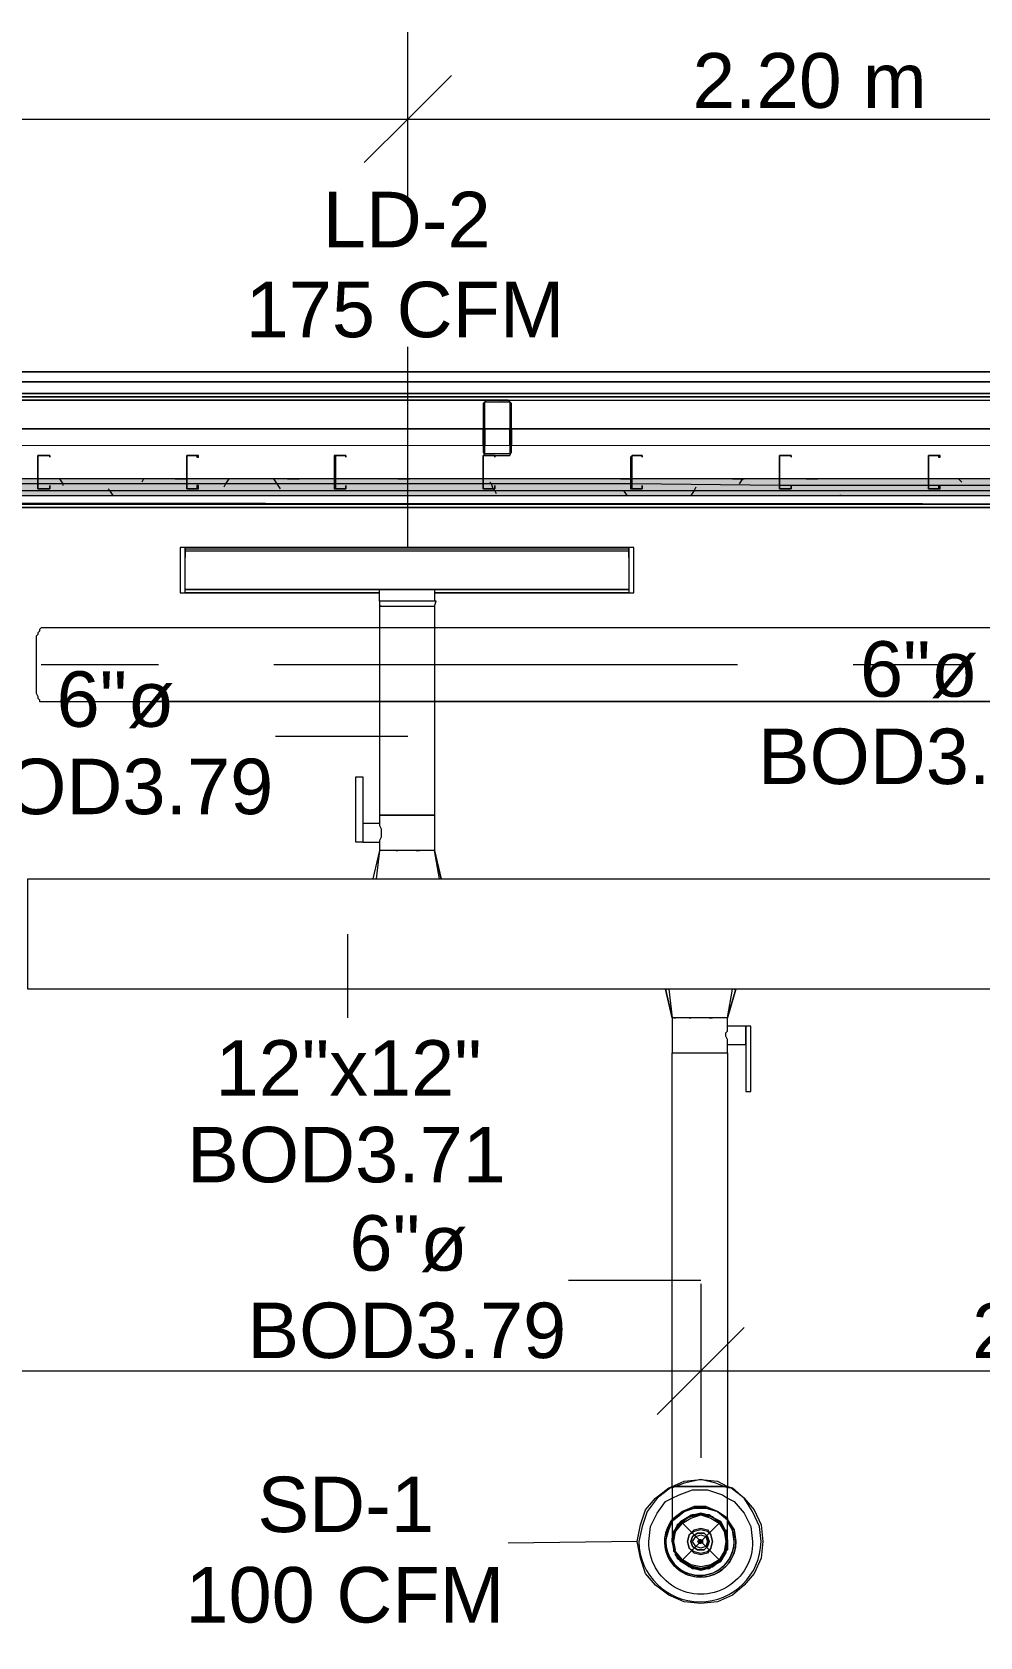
# Model space of a CAD drawing. Header units: metres. Extents: x -2 to 237, y -8 to 52.
# Drawn here: x 10.204 to 12.801, y 44.172 to 48.57 of the extents above; entities that cross this region are included whole.
import ezdxf

# ---------------------------------------------------------------- set-up
doc = ezdxf.new("R2010")
doc.units = ezdxf.units.M
doc.layers.add('HVAC - Ductos', color=5, linetype='Continuous', lineweight=0)
doc.layers.add('PDF2_Text', color=7, linetype='Continuous', lineweight=0)
doc.layers.add('PDF2_Geometry', color=7, linetype='Continuous', lineweight=0, true_color=0xaaaaaa)
doc.layers.add('PDF2_Solid Fills', color=7, linetype='Continuous', lineweight=0, true_color=0xffffff)
doc.styles.add('PDF Helvetica', font='')
doc.styles.get('PDF Helvetica').set_extended_font_data('Helvetica')

msp = doc.modelspace()

# ---------------------------------------------------------------- hatches: boundary and pattern name
at = {"layer": 'PDF2_Solid Fills', "lineweight": 0, "transparency": 33554559}
h = msp.add_hatch(color=256, dxfattribs=at)
h.paths.add_polyline_path([(11.5084, 47.5567), (11.5084, 47.5612), (11.4488, 47.5612)])
h.paths.add_polyline_path([(11.4442, 47.5521), (11.4396, 47.5521), (11.4396, 47.419)])
h.paths.add_polyline_path([(11.513, 47.4099), (11.513, 47.4144), (11.4442, 47.4144)])
h.paths.add_polyline_path([(11.5175, 47.5521), (11.513, 47.5521), (11.513, 47.4144), (11.5175, 47.5514)])
h = msp.add_hatch(color=256, dxfattribs=at)
h.paths.add_polyline_path([(6.1562, 47.3319), (6.1562, 47.3457), (4.4593, 47.3457), (4.4593, 47.3319)])
h.paths.add_polyline_path([(55.7246, 47.3411), (55.7246, 47.3274), (56.4538, 47.3274), (56.4538, 47.3411)])
h.paths.add_polyline_path([(53.6929, 47.3411), (53.6929, 47.3274), (55.72, 47.3274), (55.72, 47.3411)])
h.paths.add_polyline_path([(50.8494, 47.3411), (50.8494, 47.3274), (53.6883, 47.3274), (53.6883, 47.3411)])
h.paths.add_polyline_path([(48.8177, 47.3411), (48.8177, 47.3274), (50.8448, 47.3274), (50.8448, 47.3411)])
h.paths.add_polyline_path([(45.9742, 47.3411), (45.9742, 47.3274), (48.8131, 47.3274), (48.8131, 47.3411)])
h.paths.add_polyline_path([(43.9425, 47.3411), (43.9425, 47.3274), (45.9696, 47.3274), (45.9696, 47.3411)])
h.paths.add_polyline_path([(43.1307, 47.3411), (43.1307, 47.3274), (43.9379, 47.3274), (43.9379, 47.3411)])
h.paths.add_polyline_path([(41.099, 47.3411), (41.099, 47.3274), (43.1261, 47.3274), (43.1261, 47.3411)])
h.paths.add_polyline_path([(39.0673, 47.3411), (39.0673, 47.3274), (41.0944, 47.3274), (41.0944, 47.3411)])
h.paths.add_polyline_path([(38.2555, 47.3411), (38.2555, 47.3274), (39.0627, 47.3274), (39.0627, 47.3411)])
h.paths.add_polyline_path([(36.2238, 47.3457), (36.2238, 47.3274), (38.2509, 47.3274), (38.2509, 47.3411), (36.6274, 47.3457)])
h.paths.add_polyline_path([(34.1921, 47.3457), (34.1921, 47.3274), (36.2192, 47.3274), (36.2192, 47.3457)])
h.paths.add_polyline_path([(33.3803, 47.3457), (33.3803, 47.3274), (34.1875, 47.3274), (34.1875, 47.3457)])
h.paths.add_polyline_path([(31.3486, 47.3457), (31.3486, 47.3274), (33.3757, 47.3274), (33.3757, 47.3457)])
h.paths.add_polyline_path([(30.945, 47.3457), (30.945, 47.3274), (31.344, 47.3274), (31.344, 47.3457)])
h.paths.add_polyline_path([(28.5051, 47.3457), (28.5051, 47.3274), (30.9404, 47.3274), (30.9404, 47.3457)])
h.paths.add_polyline_path([(26.4734, 47.3457), (26.4734, 47.3274), (28.5005, 47.3274), (28.5005, 47.3457)])
h.paths.add_polyline_path([(23.6299, 47.3457), (23.6299, 47.3274), (26.4688, 47.3274), (26.4688, 47.3457)])
h.paths.add_polyline_path([(21.5982, 47.3457), (21.5982, 47.3274), (23.6253, 47.3274), (23.6253, 47.3457)])
h.paths.add_polyline_path([(20.7864, 47.3457), (20.7864, 47.3274), (21.5936, 47.3274), (21.5936, 47.3457)])
h.paths.add_polyline_path([(18.7547, 47.3457), (18.7547, 47.3274), (20.7818, 47.3274), (20.7818, 47.3457)])
h.paths.add_polyline_path([(16.7229, 47.3457), (16.7229, 47.3274), (18.7501, 47.3274), (18.7501, 47.3457)])
h.paths.add_polyline_path([(15.9112, 47.3457), (15.9112, 47.3274), (16.7184, 47.3274), (16.7184, 47.3457)])
h.paths.add_polyline_path([(13.8795, 47.3457), (13.8795, 47.3274), (15.9066, 47.3274), (15.9066, 47.3457)])
h.paths.add_polyline_path([(12.2514, 47.3319), (13.8626, 47.3274), (13.8749, 47.3274), (13.8749, 47.3457), (11.8478, 47.3457), (11.8478, 47.3319)])
h.paths.add_polyline_path([(11.8432, 47.3319), (11.8432, 47.3457), (11.036, 47.3457), (11.036, 47.3319)])
h.paths.add_polyline_path([(11.0314, 47.3319), (11.0314, 47.3457), (9.0043, 47.3457), (9.0043, 47.3319)])
h.paths.add_polyline_path([(8.9997, 47.3319), (8.9997, 47.3457), (6.1608, 47.3457), (6.1608, 47.3319)])
for points in [[(4.4593, 47.3136), (56.4217, 47.3136), (56.44, 47.309), (56.4401, 47.309), (56.4401, 47.3273), (12.2514, 47.3319), (4.4593, 47.3319)], [(56.408, 47.2998), (56.4217, 47.2953), (56.4217, 47.3136), (4.4593, 47.3136), (4.4593, 47.2998)]]:
    msp.add_hatch(color=256, dxfattribs=at).paths.add_polyline_path(points)

# ---------------------------------------------------------------- linework, layer by layer
at = {"layer": 'HVAC - Ductos', "lineweight": 0}
for points in [[(11.2332, 48.0932), (11.2332, 48.3317), (11.2332, 48.5702)], [(11.3525, 48.451), (11.2332, 48.3317), (11.1139, 48.2125)], [(5.1014, 48.3317), (6.6102, 48.3317), (11.2332, 48.3317), (13.43, 48.3317), (14.5491, 48.3317), (16.2368, 48.3317), (17.9751, 48.3317), (20.3645, 48.3317), (22.5016, 48.3317), (23.7537, 48.3317), (27.1155, 48.3317), (29.4086, 48.3317), (31.7017, 48.3317), (32.9583, 48.3317), (34.4718, 48.3317), (36.1367, 48.3317), (38.6499, 48.3317)], [(11.2332, 47.1576), (11.2332, 47.708)], [(11.8386, 47.1301), (11.8386, 47.1347), (11.8386, 47.1393), (11.8386, 47.1576), (11.8386, 47.153), (10.6232, 47.153), (10.6232, 47.1576), (10.6232, 47.1393), (10.6232, 47.1347), (10.6232, 47.1301)], [(11.8386, 47.1576), (10.6232, 47.1576)], [(10.6232, 47.1347), (10.6232, 47.1393), (10.6232, 47.1439)], [(11.8386, 47.1439), (11.8386, 47.1393), (11.8386, 47.1347)], [(10.6232, 47.098), (10.6232, 47.1026)], [(10.6232, 47.0888), (10.6232, 47.0934)], [(10.6232, 47.0338), (11.1553, 47.0338), (10.6232, 47.0338), (10.6232, 47.0521), (10.6232, 47.0567), (10.6232, 47.0613)], [(11.8386, 47.0613), (11.8386, 47.0567), (11.8386, 47.0521), (11.8386, 47.0338), (11.3066, 47.0338), (11.8386, 47.0338)], [(11.8386, 47.1026), (11.8386, 47.098)], [(11.8386, 47.0934), (11.8386, 47.0888)], [(10.6232, 47.0476), (10.6232, 47.0521), (10.6232, 47.0567)], [(11.1553, 47.0109), (11.1553, 46.9971), (11.1599, 46.9971), (11.1782, 46.9971), (11.2011, 46.9971), (11.2332, 46.9971), (11.2608, 46.9971), (11.2836, 46.9971), (11.302, 46.9971), (11.3066, 46.9971), (11.3112, 47.0109), (11.302, 47.0109), (11.2882, 47.0109), (11.2608, 47.0109), (11.2332, 47.0109), (11.2011, 47.0109), (11.1782, 47.0109), (11.1599, 47.0109), (11.1553, 47.0109), (11.1553, 47.043), (11.1599, 47.043), (11.1644, 47.043), (11.1782, 47.043), (11.1919, 47.043), (11.2103, 47.043), (11.2332, 47.043), (11.2516, 47.043), (11.2699, 47.043), (11.2836, 47.043), (11.2974, 47.043), (11.3066, 47.043), (11.3066, 47.0109)], [(11.8386, 47.0567), (11.8386, 47.0521), (11.8386, 47.0476)], [(11.2653, 46.9971), (11.2699, 46.9971), (11.2836, 46.9971), (11.2974, 46.9971), (11.302, 46.9971), (11.3066, 46.9971), (11.3066, 46.4238), (11.2974, 46.4238), (11.2836, 46.4238), (11.2699, 46.4238), (11.2516, 46.4238), (11.2332, 46.4238), (11.2103, 46.4238), (11.1919, 46.4238), (11.1782, 46.4238), (11.1644, 46.4238), (11.1599, 46.4238), (11.1553, 46.4238), (11.1553, 46.4009), (11.1094, 46.4009), (11.1094, 46.3963), (11.1094, 46.3917), (11.1094, 46.3871), (11.1094, 46.3825), (11.1094, 46.3734), (11.1094, 46.3688), (11.1094, 46.3642), (11.1094, 46.3597), (11.1094, 46.3551), (11.1094, 46.3505), (11.1553, 46.3505), (11.1553, 46.3275), (11.1461, 46.2496)], [(11.1599, 46.9971), (11.1553, 46.9971), (11.1553, 46.4238), (11.1599, 46.4238), (11.1644, 46.4238), (11.1782, 46.4238), (11.1919, 46.4238), (11.2103, 46.4238), (11.2332, 46.4238), (11.2516, 46.4238), (11.2699, 46.4238), (11.2836, 46.4238), (11.2974, 46.4238), (11.3066, 46.4238), (11.3066, 46.3275), (11.302, 46.3275), (11.2974, 46.3275), (11.2836, 46.3275), (11.2699, 46.3275), (11.2516, 46.3275), (11.2332, 46.3275), (11.2103, 46.3275), (11.1919, 46.3275), (11.1782, 46.3275), (11.1644, 46.3275), (11.1599, 46.3275), (11.1553, 46.3275), (11.1369, 46.2496)], [(11.1644, 46.9971), (11.1782, 46.9971), (11.1919, 46.9971), (11.2011, 46.9971)], [(11.2057, 46.9971), (11.2103, 46.9971), (11.2332, 46.9971), (11.2516, 46.9971), (11.2562, 46.9971)], [(11.2332, 46.6394), (10.8709, 46.6394)], [(11.1553, 46.4009), (11.1553, 46.3963), (11.1599, 46.3871), (11.1599, 46.378), (11.1599, 46.3688), (11.1599, 46.3642), (11.1553, 46.3551), (11.1553, 46.3505)], [(11.1553, 46.3275), (11.1369, 46.2496), (11.1415, 46.2496), (11.1461, 46.2496), (11.1553, 46.2496)], [(11.3249, 46.2496), (11.3066, 46.3275), (11.3249, 46.2496)], [(11.3203, 46.2496), (11.3066, 46.3275)], [(11.1599, 46.2496), (11.1782, 46.2496), (11.1828, 46.2496), (11.1874, 46.2496), (11.1965, 46.2496), (11.2103, 46.2496), (11.2148, 46.2496), (11.2194, 46.2496), (11.2424, 46.2496), (11.247, 46.2496), (11.2516, 46.2496), (11.2653, 46.2496), (11.2745, 46.2496), (11.2791, 46.2496), (11.2836, 46.2496), (11.302, 46.2496)], [(11.3066, 46.2496), (11.3158, 46.2496), (11.3203, 46.2496), (11.3249, 46.2496)], [(11.0681, 46.0983), (11.0681, 45.8689)], [(11.9578, 45.9469), (11.9487, 45.9469), (11.9441, 45.9469), (11.9395, 45.9469), (11.9578, 45.8689), (11.9395, 45.9469), (11.9441, 45.9469)], [(11.9487, 45.9469), (11.9578, 45.8689)], [(12.0175, 45.9469), (12.0129, 45.9469), (11.9991, 45.9469), (11.9899, 45.9469), (11.9854, 45.9469), (11.9808, 45.9469), (11.967, 45.9469)], [(12.1047, 45.9469), (12.0909, 45.9469), (12.0817, 45.9469), (12.0771, 45.9469), (12.0679, 45.9469), (12.0541, 45.9469), (12.0495, 45.9469), (12.045, 45.9469), (12.0221, 45.9469)], [(12.1275, 45.9469), (12.1321, 45.9469), (12.1275, 45.9469), (12.123, 45.9469), (12.1184, 45.9469), (12.1092, 45.9469)], [(12.1321, 45.9469), (12.1092, 45.8689), (12.1321, 45.9469)], [(12.1092, 45.8689), (12.123, 45.9469)], [(11.9854, 45.8689), (11.9808, 45.8689)], [(12.0358, 45.8689), (12.0312, 45.8689)], [(12.0909, 45.8689), (12.0863, 45.8689)], [(12.1047, 45.8689), (12.1001, 45.8689)], [(12.1092, 45.7955), (12.1092, 45.8001), (12.1092, 45.8093), (12.1047, 45.8185), (12.1047, 45.8276), (12.1092, 45.8322), (12.1092, 45.8414), (12.1092, 45.846)], [(12.0358, 45.1489), (11.6735, 45.1489)], [(12.0358, 45.1397), (12.0358, 44.9012), (12.0358, 44.6627)], [(12.155, 45.0204), (12.0358, 44.9012), (11.9166, 44.7819)], [(6.945, 44.9012), (12.0358, 44.9012), (14.1638, 44.9012), (15.9662, 44.9012), (18.9106, 44.9012), (22.5292, 44.9012), (23.9922, 44.9012)], [(12.1092, 44.5802), (12.0771, 44.5939), (12.0358, 44.6031), (11.9899, 44.5939), (11.9578, 44.5802)], [(11.9578, 44.5847), (11.9899, 44.5985), (12.0358, 44.6031), (12.0817, 44.5985), (12.1092, 44.5847)], [(12.1092, 44.4334), (12.1092, 44.438), (12.1092, 44.4563), (12.1092, 44.4884), (12.1092, 44.5251), (12.1092, 44.5664), (12.1092, 44.5847), (12.1001, 44.5847), (12.0909, 44.5847), (12.0725, 44.5847), (12.0541, 44.5847), (12.0358, 44.5847), (12.0175, 44.5847), (11.9991, 44.5847), (11.9808, 44.5847), (11.967, 44.5847), (11.9624, 44.5847), (11.9578, 44.5847), (11.9578, 44.5435), (11.9578, 44.5022), (11.9578, 44.4701), (11.9578, 44.4472), (11.9578, 44.4334)], [(11.9578, 44.5847), (11.9624, 44.5847), (11.967, 44.5847), (11.9808, 44.5847), (11.9991, 44.5847), (12.0175, 44.5847), (12.0358, 44.5847), (12.0541, 44.5847), (12.0725, 44.5847), (12.0909, 44.5847), (12.1001, 44.5847), (12.1092, 44.5847)], [(11.9578, 44.5527), (11.9762, 44.5618), (12.0129, 44.5756), (12.0541, 44.5756), (12.0955, 44.5618), (12.1092, 44.5527)], [(12.1092, 44.4426), (12.1092, 44.4517), (12.1001, 44.4701), (12.0909, 44.4884), (12.0725, 44.4976), (12.0541, 44.5068), (12.0358, 44.5113), (12.0175, 44.5068), (11.9991, 44.4976), (11.9808, 44.4884), (11.967, 44.4701), (11.9624, 44.4517), (11.9578, 44.4426)], [(12.1092, 44.4151), (12.1001, 44.3967), (12.0909, 44.3784), (12.1047, 44.4013), (12.1047, 44.4059), (12.1092, 44.4334), (12.1047, 44.4517), (12.1001, 44.4701), (12.0863, 44.4839), (12.0725, 44.4976), (12.0541, 44.5068), (12.0358, 44.5068), (12.0175, 44.5068), (11.9991, 44.4976), (11.9808, 44.4839), (11.967, 44.4655), (11.9624, 44.4609), (11.9808, 44.4884), (12.0037, 44.5022), (12.0358, 44.5113), (12.0633, 44.5022), (12.0909, 44.4884), (12.1047, 44.4609), (12.1092, 44.4334), (12.1092, 44.4151), (12.1092, 44.4105)], [(12.0909, 44.3784), (12.1047, 44.4059), (12.1092, 44.4334), (12.1047, 44.4609), (12.0909, 44.4884), (12.0633, 44.5022), (12.0358, 44.5113), (12.0037, 44.5022), (11.9808, 44.4884), (11.967, 44.4609)], [(12.1092, 44.438), (12.1092, 44.4334), (12.1047, 44.4151), (12.1001, 44.3967), (12.0863, 44.3829), (12.0725, 44.3692), (12.0541, 44.3646), (12.0358, 44.36), (12.0175, 44.3646), (11.9991, 44.3692), (11.9808, 44.3829), (11.9716, 44.3967), (11.9624, 44.4151), (11.9624, 44.4334), (11.9624, 44.4517), (11.9716, 44.4701), (11.9808, 44.4839), (12.0037, 44.5022), (12.0083, 44.5068)], [(12.0083, 44.5022), (12.0358, 44.5068), (12.0587, 44.5022)], [(12.0587, 44.5068), (12.0633, 44.5022), (12.0679, 44.5022), (12.0863, 44.4839), (12.1001, 44.4655)], [(12.1047, 44.4655), (12.1047, 44.4609), (12.1092, 44.4334), (12.1047, 44.4105)], [(11.8616, 44.4334), (11.5084, 44.4288)], [(11.967, 44.4105), (11.9624, 44.4334), (11.967, 44.4609), (11.9578, 44.4334), (11.9624, 44.4609)], [(12.0633, 44.3646), (12.0541, 44.36), (12.0358, 44.3554), (12.0175, 44.36), (12.0083, 44.3646), (12.0037, 44.3646), (11.9991, 44.3692), (11.9808, 44.3784), (11.967, 44.3967), (11.967, 44.4013), (11.9624, 44.4059), (11.9624, 44.4151), (11.9578, 44.4334), (11.9578, 44.4426)], [(11.9578, 44.438), (11.9578, 44.4334), (11.9624, 44.4151), (11.967, 44.3967), (11.9808, 44.3784), (11.9991, 44.3692), (12.0175, 44.36), (12.0358, 44.3554), (12.0541, 44.36), (12.0725, 44.3692), (12.0909, 44.3784), (12.0633, 44.3646), (12.0679, 44.3646), (12.0863, 44.3784)], [(12.0633, 44.3646), (12.0358, 44.3554), (12.0037, 44.3646), (11.9808, 44.3784), (11.967, 44.4059), (11.9578, 44.4334), (11.9624, 44.4059), (11.967, 44.4013)], [(12.1092, 44.4151), (12.1092, 44.4334), (12.1092, 44.4426)], [(11.967, 44.4013), (11.9624, 44.4059)], [(12.0083, 44.3646), (12.0358, 44.3554), (12.0587, 44.3646), (12.0358, 44.36), (12.0083, 44.3646), (12.0037, 44.3646), (11.9808, 44.3784), (11.967, 44.4013), (11.9808, 44.3829), (12.0037, 44.3692)], [(12.1092, 44.4105), (12.1047, 44.4059), (12.1047, 44.4013), (12.1001, 44.3967), (12.0909, 44.3784), (12.0725, 44.3692), (12.0679, 44.3646), (12.0633, 44.3646), (12.0587, 44.3646), (12.0633, 44.3646), (12.0679, 44.3646)], [(12.1001, 44.4013), (12.0863, 44.3829), (12.0679, 44.3692)], [(12.1047, 44.4059), (12.1047, 44.4013)], [(12.0083, 44.3646), (12.0037, 44.3646)]]:
    msp.add_lwpolyline(points, dxfattribs=at)
for points in [[(10.6095, 47.1576), (10.6095, 47.0338), (10.6232, 47.0338), (10.6232, 47.1576)], [(10.6232, 47.1484), (11.8386, 47.1484), (11.8386, 47.043), (10.6232, 47.043)], [(11.8524, 47.1576), (11.8386, 47.1576), (11.8386, 47.0338), (11.8524, 47.0338)], [(11.8386, 47.043), (10.6232, 47.043)], [(11.0911, 46.5293), (11.1094, 46.5293), (11.1094, 46.3505), (11.0911, 46.3505)], [(11.2057, 46.3275), (11.2011, 46.3275)], [(11.2653, 46.3275), (11.2608, 46.3275), (11.2562, 46.3275), (11.2608, 46.3275)], [(12.8568, 45.9469), (10.1921, 45.9469), (10.1921, 46.2496), (12.8568, 46.2496)], [(11.9578, 45.7726), (11.9624, 45.7726), (11.967, 45.7726), (11.9808, 45.7726), (11.9991, 45.7726), (12.0175, 45.7726), (12.0358, 45.7726), (12.0541, 45.7726), (12.0725, 45.7726), (12.0909, 45.7726), (12.1001, 45.7726), (12.1092, 45.7726), (12.1092, 45.7955), (12.1596, 45.7955), (12.1596, 45.8001), (12.1596, 45.8047), (12.1596, 45.8093), (12.1596, 45.8139), (12.1596, 45.8231), (12.1596, 45.8276), (12.1596, 45.8322), (12.1596, 45.8368), (12.1596, 45.8414), (12.1596, 45.846), (12.1596, 45.6671), (12.1734, 45.6671), (12.1734, 45.846), (12.1596, 45.846), (12.1092, 45.846), (12.1092, 45.8689), (12.1047, 45.8689), (12.1001, 45.8689), (12.0909, 45.8689), (12.0725, 45.8689), (12.0541, 45.8689), (12.0358, 45.8689), (12.0175, 45.8689), (11.9991, 45.8689), (11.9808, 45.8689), (11.967, 45.8689), (11.9624, 45.8689), (11.9578, 45.8689)], [(11.9624, 45.8689), (11.967, 45.8689)], [(12.0037, 45.8689), (12.0083, 45.8689)], [(12.0587, 45.8689), (12.0633, 45.8689), (12.0679, 45.8689), (12.0633, 45.8689)], [(12.1092, 45.7726), (12.1092, 44.5847), (12.123, 44.5802), (12.155, 44.5527), (12.1826, 44.5205), (12.2009, 44.4793), (12.2055, 44.4334), (12.2009, 44.3875), (12.1826, 44.3462), (12.155, 44.3142), (12.123, 44.2866), (12.0817, 44.2683), (12.0358, 44.2637), (11.9899, 44.2683), (11.9487, 44.2866), (11.912, 44.3142), (11.8844, 44.3462), (11.8707, 44.3875), (11.8616, 44.4334), (11.8707, 44.4793), (11.8844, 44.5205), (11.912, 44.5527), (11.9487, 44.5802), (11.9578, 44.5847), (11.9578, 45.7726), (11.9624, 45.7726), (11.967, 45.7726), (11.9808, 45.7726), (11.9991, 45.7726), (12.0175, 45.7726), (12.0358, 45.7726), (12.0541, 45.7726), (12.0725, 45.7726), (12.0909, 45.7726), (12.1001, 45.7726)], [(12.0175, 44.5297), (12.0495, 44.5297), (12.0817, 44.5159), (12.1092, 44.4976), (12.1092, 44.493), (12.0817, 44.5159), (12.0495, 44.5251), (12.0175, 44.5251), (11.9899, 44.5159), (11.9624, 44.493), (11.9578, 44.4884), (11.9624, 44.493), (11.9899, 44.5159), (12.0175, 44.5251), (12.0495, 44.5251), (12.0817, 44.5159), (12.1092, 44.493), (12.1092, 44.4884), (12.1092, 44.493), (12.1092, 44.4976), (12.0817, 44.5159), (12.0495, 44.5297), (12.0175, 44.5297), (11.9854, 44.5159), (11.9624, 44.4976), (11.9578, 44.493), (11.9624, 44.4976), (11.9854, 44.5159)], [(11.967, 44.4609), (11.9854, 44.4839), (12.0083, 44.4976), (12.0358, 44.5068), (12.0633, 44.4976), (12.0863, 44.4839), (12.1001, 44.4609), (12.1047, 44.4334), (12.1001, 44.4059), (12.0863, 44.3829), (12.0633, 44.3692), (12.0358, 44.3646), (12.0083, 44.3692), (11.9854, 44.3829), (11.967, 44.4059), (11.9624, 44.4334)], [(12.0037, 44.4517), (11.9991, 44.4334), (12.0037, 44.4517), (12.0175, 44.4655), (12.0358, 44.4701), (12.0541, 44.4655), (12.0633, 44.4517), (12.0679, 44.4334), (12.0633, 44.4517), (12.0541, 44.4609), (12.0358, 44.4655), (12.0175, 44.4609)], [(12.1321, 44.4334), (12.1275, 44.4655), (12.1092, 44.493), (12.1275, 44.4655)], [(12.0633, 44.4151), (12.0679, 44.4334), (12.0633, 44.4151), (12.0541, 44.4013), (12.0358, 44.3967), (12.0175, 44.4013), (12.0037, 44.4151), (11.9991, 44.4334), (12.0037, 44.4151), (12.0175, 44.4059), (12.0358, 44.4013), (12.0541, 44.4059)], [(12.0129, 44.4472), (12.0083, 44.4334), (12.0129, 44.4472), (12.0267, 44.4563), (12.045, 44.4563), (12.0541, 44.4472), (12.0587, 44.4334), (12.0541, 44.4472), (12.045, 44.4563), (12.0267, 44.4563)], [(12.0541, 44.4196), (12.0587, 44.4334), (12.0541, 44.4196), (12.045, 44.4105), (12.0267, 44.4105), (12.0129, 44.4196), (12.0083, 44.4334), (12.0129, 44.4196), (12.0267, 44.4105), (12.045, 44.4105)], [(12.0221, 44.4472), (12.0358, 44.4517), (12.0495, 44.4472), (12.0541, 44.4334), (12.0495, 44.4196), (12.0358, 44.4151), (12.0221, 44.4196), (12.0129, 44.4334)], [(12.0312, 44.4288), (12.0358, 44.4288), (12.0404, 44.4334), (12.0404, 44.4288), (12.0312, 44.4288), (12.0267, 44.4334), (12.0312, 44.438), (12.0404, 44.438), (12.0404, 44.4334), (12.0358, 44.438), (12.0312, 44.438), (12.0312, 44.4334)]]:
    msp.add_lwpolyline(points, close=True, dxfattribs=at)
for points in [[(11.9578, 44.5802), (11.9533, 44.5802), (11.9166, 44.5527), (11.889, 44.5159), (11.8753, 44.4747), (11.8661, 44.4334, 0.986375), (12.2009, 44.4334), (12.1964, 44.4747), (12.178, 44.5159), (12.155, 44.5527), (12.1184, 44.5802), (12.1092, 44.5802)], [(12.1092, 44.5527), (12.1275, 44.5435), (12.155, 44.5113), (12.1734, 44.4747), (12.178, 44.4334, -1.013328), (11.8936, 44.4334), (11.8982, 44.4747), (11.9166, 44.5113), (11.9395, 44.5435), (11.9578, 44.5527)]]:
    msp.add_lwpolyline(points, format="xyb", dxfattribs=at)
msp.add_lwpolyline([(11.9395, 44.4334, 1.010576), (12.1321, 44.4334, -1.404952), (11.9578, 44.493), (11.9441, 44.4655), (11.9395, 44.4334), (11.9487, 44.4655), (11.9578, 44.4884, 1.368968), (12.1275, 44.4334), (12.123, 44.4655), (12.1092, 44.4884, -1.368965)], format="xyb", close=True, dxfattribs=at)
at = {"layer": 'PDF2_Geometry', "lineweight": 0}
for points in [[(9.9444, 47.6392), (11.4763, 47.6392), (13.0127, 47.6392), (11.4763, 47.6392), (9.9444, 47.6392), (8.4081, 47.6392)], [(11.4763, 47.6117), (9.9444, 47.6117)], [(13.0127, 47.6117), (11.4763, 47.6117)], [(11.4763, 47.5796), (9.9444, 47.5796)], [(11.4763, 47.5704), (9.9444, 47.5704)], [(11.4396, 47.419), (11.4442, 47.4099), (11.4488, 47.4099), (11.5084, 47.4099), (11.513, 47.4099), (11.5176, 47.419), (11.5176, 47.5521), (11.513, 47.5567), (11.5084, 47.5612), (11.4488, 47.5612), (11.4442, 47.5567), (11.4396, 47.5521)], [(11.5084, 47.4144), (11.4488, 47.4144), (11.4442, 47.4144), (11.4442, 47.419), (11.4442, 47.5521), (11.4442, 47.5567), (11.4488, 47.5567), (11.5084, 47.5567), (11.513, 47.5567), (11.513, 47.5521), (11.513, 47.419), (11.513, 47.4144)], [(13.0127, 47.5796), (11.4763, 47.5796)], [(13.0127, 47.5704), (11.4763, 47.5704)], [(10.0224, 47.4832), (11.4396, 47.4832)], [(11.4442, 47.4832), (11.4763, 47.4832), (11.513, 47.4832), (11.4763, 47.4832)], [(11.5176, 47.4832), (12.976, 47.4832)], [(10.2518, 47.4099), (10.2242, 47.4099), (10.2196, 47.4099), (10.2196, 47.4053), (10.2196, 47.3181), (10.2242, 47.3181), (10.2518, 47.3181), (10.2518, 47.3273), (10.2518, 47.3181), (10.2242, 47.3181), (10.2196, 47.3181), (10.2196, 47.4053), (10.2196, 47.4099), (10.2242, 47.4099), (10.2518, 47.4099), (10.2518, 47.4053)], [(10.66, 47.4099), (10.6278, 47.4099), (10.6278, 47.4053), (10.6278, 47.3181), (10.66, 47.3181), (10.66, 47.3273), (10.6554, 47.3273), (10.6554, 47.3181), (10.6278, 47.3181), (10.6278, 47.4053), (10.6278, 47.4099), (10.6554, 47.4099), (10.6554, 47.4053), (10.66, 47.4053)], [(11.0635, 47.4099), (11.036, 47.4099), (11.0314, 47.4099), (11.0314, 47.4053), (11.0314, 47.3181), (11.036, 47.3181), (11.0635, 47.3181), (11.0635, 47.3273), (11.0635, 47.3181), (11.036, 47.3181), (11.036, 47.4053), (11.036, 47.4099), (11.0635, 47.4099), (11.0635, 47.4053)], [(11.4717, 47.4099), (11.4396, 47.4099), (11.4396, 47.4053), (11.4396, 47.3181), (11.4717, 47.3181), (11.4717, 47.3273), (11.4717, 47.3181), (11.4396, 47.3181), (11.4396, 47.4053), (11.4396, 47.4099), (11.4717, 47.4099), (11.4717, 47.4053)], [(11.8753, 47.4099), (11.8478, 47.4099), (11.8432, 47.4053), (11.8432, 47.3181), (11.8478, 47.3181), (11.8753, 47.3181), (11.8753, 47.3273), (11.8753, 47.3181), (11.8478, 47.3181), (11.8478, 47.4053), (11.8478, 47.4099), (11.8753, 47.4099), (11.8753, 47.4053)], [(12.2835, 47.4099), (12.256, 47.4099), (12.2514, 47.4099), (12.2514, 47.4053), (12.2514, 47.3181), (12.256, 47.3181), (12.2835, 47.3181), (12.2835, 47.3273), (12.2835, 47.3181), (12.256, 47.3181), (12.2514, 47.3181), (12.2514, 47.4053), (12.2514, 47.4099), (12.256, 47.4099), (12.2835, 47.4099), (12.2835, 47.4053)], [(12.6917, 47.4099), (12.6595, 47.4099), (12.6595, 47.4053), (12.6595, 47.3181), (12.6917, 47.3181), (12.6917, 47.3273), (12.6871, 47.3273), (12.6871, 47.3181), (12.6595, 47.3181), (12.6595, 47.4053), (12.6595, 47.4099), (12.6871, 47.4099), (12.6871, 47.4053), (12.6917, 47.4053)], [(5.4407, 47.2769), (14.4436, 47.2769)], [(5.4407, 47.2677), (14.4436, 47.2677)]]:
    msp.add_lwpolyline(points, close=True, dxfattribs=at)
for points in [[(11.5176, 47.6392), (11.4396, 47.6392)], [(11.4488, 47.5612), (10.0132, 47.5612), (11.4763, 47.5612), (13.0127, 47.5612), (14.4757, 47.5612), (13.0402, 47.5612)], [(11.5084, 47.5612), (12.9851, 47.5612)], [(11.513, 47.497), (11.5176, 47.5016)], [(11.4396, 47.4374), (11.4396, 47.4832)], [(11.4442, 47.4832), (11.4442, 47.4374)], [(11.513, 47.4374), (11.513, 47.4832)], [(11.5176, 47.4832), (11.5176, 47.4374)], [(56.5456, 46.0065), (56.5456, 46.4101), (56.5456, 46.8182), (56.5456, 47.2218), (56.5456, 47.2953), (56.5456, 47.3411), (56.5456, 47.4053), (56.5456, 47.4328), (4.4593, 47.4374)], [(11.4396, 47.4236), (11.4442, 47.4282)], [(11.8432, 47.3457), (11.4396, 47.3457), (11.0314, 47.3457), (10.6278, 47.3457), (10.2196, 47.3457), (9.8161, 47.3457), (9.4079, 47.3457), (9.0043, 47.3457)], [(11.0314, 47.3319), (10.6278, 47.3319), (10.2196, 47.3319), (9.8161, 47.3319), (9.4079, 47.3319), (9.0043, 47.3319)], [(11.8432, 47.3319), (11.4396, 47.3319), (11.036, 47.3319)], [(13.8749, 47.3457), (13.4713, 47.3457), (13.0631, 47.3457), (12.6595, 47.3457), (12.2514, 47.3457), (11.8478, 47.3457)], [(13.8749, 47.3273), (13.4713, 47.3273), (13.0631, 47.3273), (12.6595, 47.3273), (12.2514, 47.3273), (11.8478, 47.3319)], [(56.4217, 35.0866), (56.4217, 47.2953), (56.4217, 47.309), (4.4593, 47.3136)], [(42.5895, 23.4741), (42.5895, 23.5613), (42.5895, 33.4447), (43.0803, 33.4447), (43.0803, 33.5685), (42.5895, 33.5685), (56.408, 33.5685), (56.408, 35.0728), (45.9696, 35.0728), (45.9696, 35.0866), (56.408, 35.0866), (56.408, 47.2953), (4.4593, 47.2998)], [(14.4436, 47.2769), (5.4407, 47.2815), (14.4436, 47.2769), (5.4407, 47.2769)], [(14.251, 46.9375), (10.2334, 46.9375), (10.2288, 46.9375), (10.2242, 46.9329), (10.2242, 46.9284), (10.2196, 46.9238), (10.2196, 46.9192), (10.2151, 46.9146), (10.2151, 46.7586), (10.2196, 46.7495), (10.2196, 46.7449), (10.2242, 46.7403), (10.2242, 46.7357), (10.2288, 46.7357), (10.2334, 46.7357), (14.251, 46.7357)], [(10.5315, 46.9375), (10.3206, 46.9375)], [(14.2235, 46.9375), (10.5315, 46.9375)], [(10.5499, 46.8366), (10.2288, 46.8366)], [(12.1367, 46.8366), (10.8663, 46.8366)], [(12.7742, 46.8366), (12.4532, 46.8366)], [(10.3206, 46.7357), (10.5315, 46.7357)], [(14.2235, 46.7357), (10.5315, 46.7357)]]:
    msp.add_lwpolyline(points, dxfattribs=at)
at = {"layer": 'PDF2_Geometry', "color": 254, "lineweight": 0, "true_color": 0xd2d2d2}
for points in [[(11.0314, 47.4007), (11.036, 47.4007)], [(11.8432, 47.3273), (11.8478, 47.3273)]]:
    msp.add_lwpolyline(points, dxfattribs=at)
at = {"layer": 'PDF2_Geometry', "color": 254, "lineweight": 0, "true_color": 0xeaeaea}
for points in [[(10.2884, 47.3273), (10.2884, 47.3319), (10.2793, 47.3457)], [(10.5086, 47.3457), (10.504, 47.3365)], [(10.5957, 47.3457), (10.6278, 47.3457)], [(10.7425, 47.3457), (10.7333, 47.3319), (10.7288, 47.3227)], [(10.8847, 47.3181), (10.8755, 47.3319), (10.8663, 47.3457)], [(10.903, 47.3457), (10.9351, 47.3457)], [(11.2057, 47.3457), (11.2378, 47.3457)], [(11.4763, 47.3044), (11.4717, 47.3136), (11.4671, 47.3181), (11.4625, 47.3319), (11.4579, 47.3365)], [(11.8157, 47.3457), (11.8432, 47.3457)], [(12.123, 47.3457), (12.155, 47.3457)], [(12.1504, 47.3457), (12.1413, 47.3319)], [(12.3247, 47.3457), (12.3569, 47.3457)], [(12.7513, 47.3365), (12.7421, 47.3457)], [(10.426, 47.2998), (10.4169, 47.3136), (10.4123, 47.3181)], [(11.834, 47.2998), (11.8249, 47.3136)], [(12.0221, 47.3227), (12.0175, 47.3136), (12.0083, 47.2998)], [(12.421, 47.2998), (12.4165, 47.2998)]]:
    msp.add_lwpolyline(points, dxfattribs=at)
at = {"layer": 'PDF2_Geometry', "color": 8, "lineweight": 0, "true_color": 0x808080}
msp.add_lwpolyline([(12.0955, 44.4793), (12.0587, 44.5068), (12.0129, 44.5068), (11.9716, 44.4793), (11.9578, 44.4334), (11.9716, 44.3875), (12.0129, 44.36), (12.0587, 44.36), (12.0955, 44.3875), (12.1092, 44.4334)], close=True, dxfattribs=at)
for points in [[(11.9808, 44.4884), (12.0909, 44.3784)], [(12.0909, 44.4884), (11.9808, 44.3784)]]:
    msp.add_lwpolyline(points, dxfattribs=at)

# ---------------------------------------------------------------- texts
at = {"layer": 'PDF2_Text', "lineweight": 0, "attachment_point": 4, "style": 'PDF Helvetica'}
for s, insert, char_height in [('2.20 m', (12.0134, 48.4366), 0.15017), ('LD-2', (10.9999, 48.0566), 0.15205), ('175 CFM', (10.7889, 47.8089), 0.15205), ('6"ø', (12.4721, 46.8228), 0.15205), ('6"ø', (10.2706, 46.7403), 0.15205), ('BOD3.79', (12.1923, 46.5843), 0.15205), ('BOD3.79', (9.9908, 46.5018), 0.15205), ('12"x12"', (10.7063, 45.7313), 0.15205), ('BOD3.71', (10.6284, 45.4928), 0.15205), ('6"ø', (11.0732, 45.2497), 0.15205), ('BOD3.79', (10.7935, 45.0112), 0.15205), ('2.13 m', (12.7794, 45.0105), 0.15017), ('SD-1', (10.821, 44.5342), 0.15205), ('100 CFM', (10.6238, 44.2865), 0.15205)]:
    msp.add_mtext(s, dxfattribs=dict(at, insert=insert, char_height=char_height))

doc.saveas('drawing.dxf')
